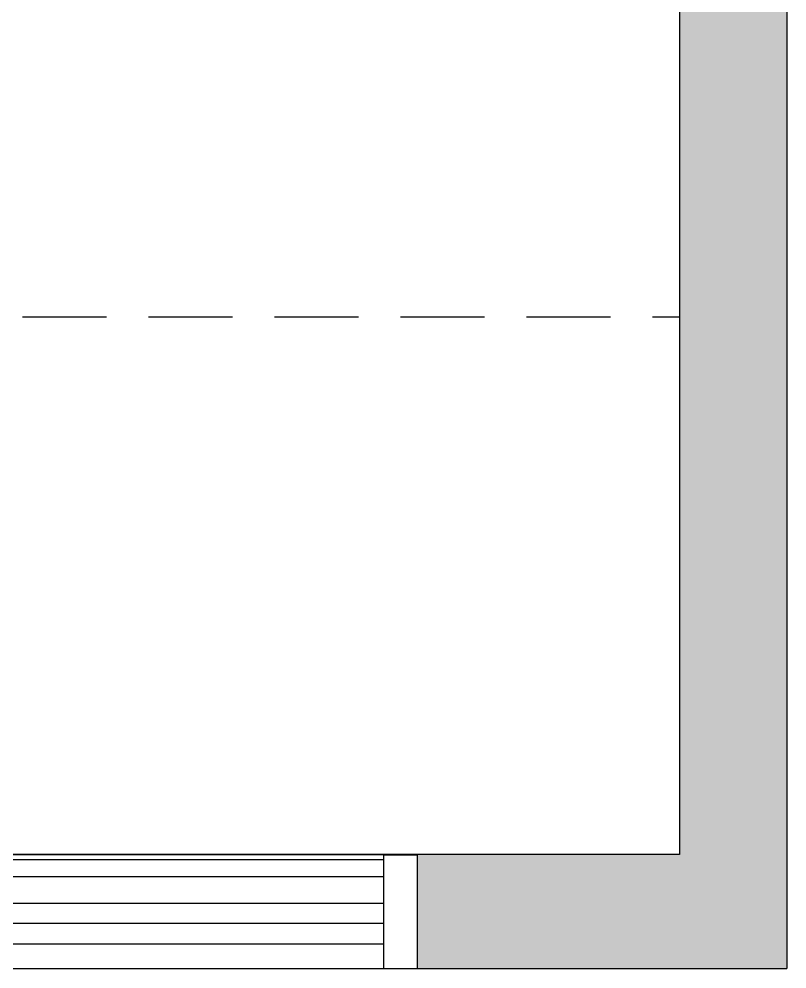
# Model space of a CAD drawing. Header units: millimetres. Extents: x 0 to 460473, y -68369 to 85219.
# Drawn here: x 265283 to 266426, y 27999 to 29413 of the extents above; entities that cross this region are included whole.
import ezdxf

# ---------------------------------------------------------------- set-up
doc = ezdxf.new("R2010")
doc.units = ezdxf.units.MM
doc.header["$LTSCALE"] = 50
doc.linetypes.add('HIDDEN2', pattern=[0.1875, 0.125, -0.0625])
for name, color, linetype in [('ha', 8, 'Continuous'), ('hid', 8, 'HIDDEN2'), ('wall', 2, 'Continuous'), ('win', 4, 'Continuous')]:
    doc.layers.add(name, color=color, linetype=linetype)

# ---------------------------------------------------------------- blocks, each defined once
blk = doc.blocks.new('EWEDSF')
at = {"layer": 'ha', "transparency": 33554559}
h = blk.add_hatch(color=256, dxfattribs=at)
h.dxf.hatch_style = 1
h.paths.add_polyline_path([(233434, 35399.7), (231184, 35399.7), (231184, 35199.7), (231574, 35199.7), (231574, 33399.7), (231774, 33399.7), (231774, 34759.7), (233234, 34759.7), (233234, 32679.7), (231774, 32679.7), (231574, 32679.7), (231274, 32679.7), (231274, 32479.7), (233274, 32479.7), (233274, 29629.7), (233274, 28169.7), (232884, 28169.7), (232884, 27999.7), (233434, 27999.7)])
h.paths.add_polyline_path([(233234, 34959.7), (232784, 34959.7), (232784, 35199.7), (233234, 35199.7)], flags=16)
h.paths.add_polyline_path([(232584, 34959.7), (231774, 34959.7), (231774, 35199.7), (232584, 35199.7)], flags=16)
at = {"layer": 'wall', "color": 2}
for p, q in [((233434, 35399.7), (233434, 27999.7)), ((233274, 29629.7), (233274, 28169.7)), ((233274, 28169.7), (230234, 28169.7)), ((230034, 27999.7), (233434, 27999.7))]:
    blk.add_line(p, q, dxfattribs=at)
at = {"layer": 'win'}
for p, q in [((232844, 28169.2), (230324, 28169.2)), ((232834, 28096.7), (230334, 28096.7)), ((232834, 28096.7), (230334, 28096.7)), ((232834, 27999.2), (230334, 27999.2))]:
    blk.add_line(p, q, dxfattribs=at)
for points in [[(232834, 28161.7), (231504, 28161.7), (231504, 28136.7), (232834, 28136.7)], [(232834, 28066.7), (231504, 28066.7), (231504, 28036.7), (232834, 28036.7)]]:
    blk.add_lwpolyline(points, dxfattribs=at)
blk.add_lwpolyline([(232884, 27999.2), (232834, 27999.2), (232834, 28169.2), (232884, 28169.2)], close=True, dxfattribs=at)

msp = doc.modelspace()

# ---------------------------------------------------------------- linework, layer by layer
at = {"layer": 'hid', "ltscale": 20}
msp.add_line((263225.69508131, 28969.695099), (266265.69508131, 28969.695099), dxfattribs=at)

# ---------------------------------------------------------------- block references
at = {"layer": 'ha'}
msp.add_blockref('EWEDSF', (32991.69642986, 0), dxfattribs=at)

doc.saveas('drawing.dxf')
